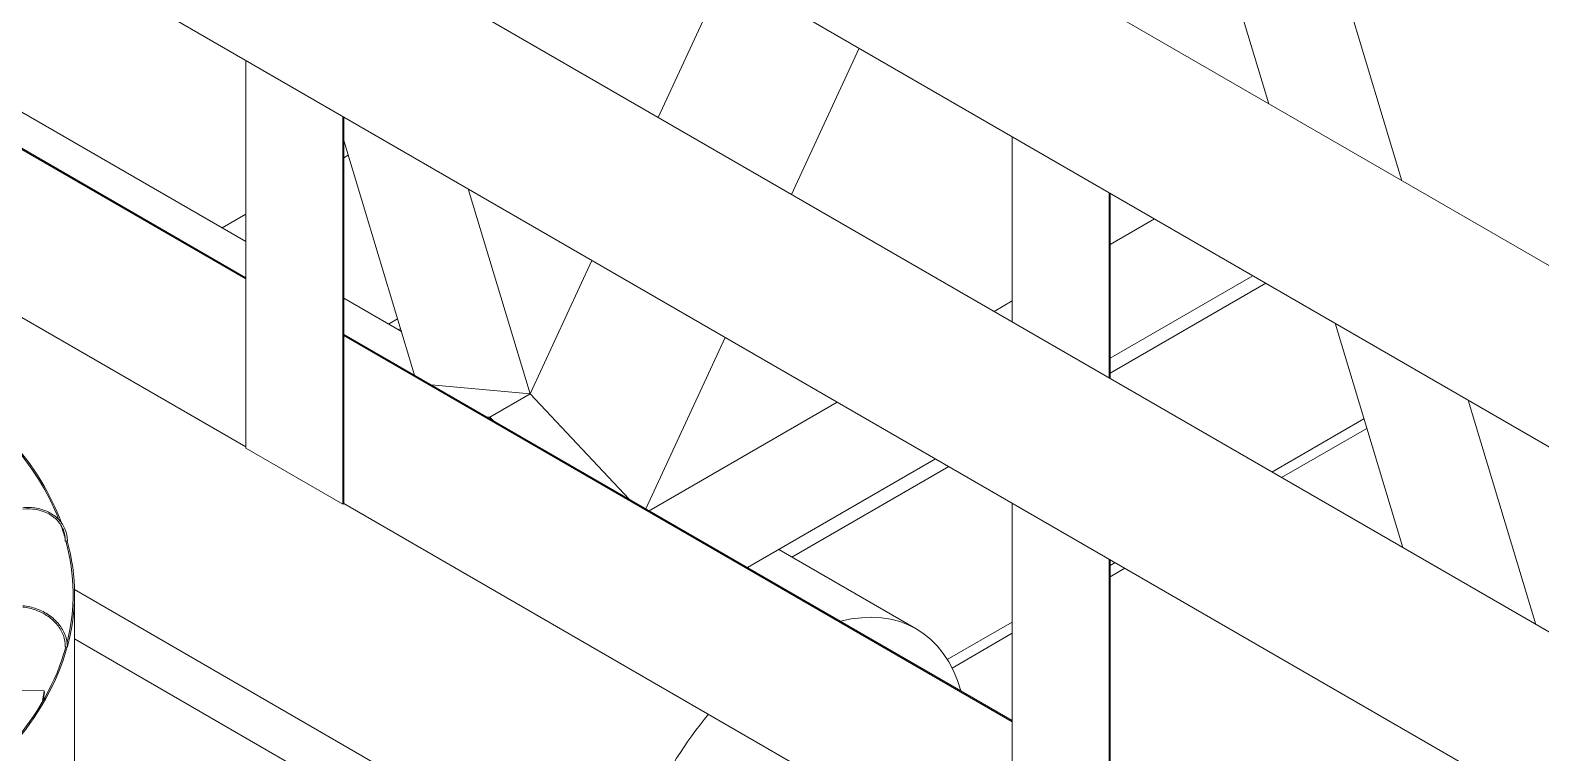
# Model space of a CAD drawing. Header units: millimetres. Extents: x -312439 to 477422, y -331570 to 212570.
# Drawn here: x 396693 to 397367, y 92716 to 93038 of the extents above; entities that cross this region are included whole.
import ezdxf

# ---------------------------------------------------------------- set-up
doc = ezdxf.new("R2010")
doc.units = ezdxf.units.MM

msp = doc.modelspace()

# ---------------------------------------------------------------- linework, layer by layer
at = {"color": 0, "linetype": 'Continuous', "lineweight": 0, "extrusion": (8.40036e-17, 0.816497, 0.57735)}
for p, q in [((397663.502, 92764.53), (396123.997, 93653.364)), ((395891.099, 93624.307), (397492.421, 92699.783)), ((397842.781, 92580.19), (396088.995, 93592.739)), ((395856.097, 93563.682), (397713.496, 92491.312)), ((397222.758, 93245.096), (397305.481, 92971.233)), ((397175.213, 93239.955), (397246.012, 93005.568)), ((396789.246, 92944.078), (396520.952, 93098.978)), ((396789.246, 92927.938), (396511.619, 93088.226)), ((396973.394, 92999.443), (397003.646, 93064.665)), ((397063.115, 93030.331), (397032.863, 92965.109)), ((396789.246, 93024.929), (396789.246, 92851.929)), ((396789.246, 92927.438), (396670.679, 92995.893)), ((396832.552, 92999.925), (396832.552, 92826.925)), ((396832.986, 92999.675), (396832.986, 92827.175)), ((396832.986, 92989.168), (396864.626, 92884.417)), ((397131.474, 92990.864), (397131.474, 92908.176)), ((396832.986, 92981.5), (396834.958, 92982.639)), ((396916.215, 92876.17), (396888.61, 92967.56)), ((397174.78, 92965.861), (397174.78, 92883.173)), ((397175.213, 92965.611), (397175.213, 92882.923)), ((396778.707, 92950.163), (396789.246, 92956.247)), ((397175.213, 92942.817), (397194.953, 92954.214)), ((396916.215, 92876.17), (396943.82, 92935.685)), ((397238.854, 92928.868), (397175.213, 92892.125)), ((396789.246, 92852.429), (396670.679, 92920.883)), ((397175.213, 92885.348), (397244.723, 92925.479)), ((396858.721, 92903.967), (396832.986, 92918.825)), ((397123.343, 92912.87), (397131.474, 92917.564)), ((396857.025, 92909.583), (396853.009, 92907.265)), ((397275.585, 92907.661), (397305.838, 92807.506)), ((397131.474, 92730.353), (396832.986, 92902.685)), ((397131.474, 92729.853), (396832.986, 92902.185)), ((396858.311, 92905.325), (396857.34, 92904.764)), ((397003.289, 92901.35), (396967.804, 92824.847)), ((396872.064, 92880.123), (396916.215, 92876.17)), ((396916.215, 92876.17), (396898.255, 92865.801)), ((396960.367, 92829.141), (396916.215, 92876.17)), ((397053.34, 92872.454), (396969.344, 92823.958)), ((397365.307, 92773.172), (397335.054, 92873.327)), ((396896.617, 92865.948), (396898.255, 92865.801)), ((396898.255, 92865.258), (396897.729, 92865.305)), ((396898.255, 92865.801), (396899.894, 92864.056)), ((396898.781, 92864.698), (396898.255, 92865.258)), ((397288.487, 92864.95), (397247.415, 92841.237)), ((397289.773, 92860.692), (397251.745, 92838.737)), ((396832.552, 92826.925), (396789.246, 92851.929)), ((397097.241, 92847.107), (397013.245, 92798.612)), ((397033.092, 92803.294), (397103.11, 92843.719)), ((396832.986, 92827.175), (396832.552, 92826.925)), ((397131.474, 92654.843), (396832.986, 92827.175)), ((397131.474, 92827.343), (397131.474, 92612.655)), ((397088.639, 92771.224), (397027.223, 92806.682)), ((397174.78, 92802.34), (397174.78, 92578.359)), ((397175.213, 92802.09), (397175.213, 92577.976)), ((397177.412, 92800.821), (397175.213, 92799.552)), ((397181.742, 92798.321), (397175.213, 92794.551)), ((396958.69, 92646.768), (396712.755, 92788.759)), ((396712.775, 92646.146), (396712.775, 92786.886)), ((397131.474, 92774.299), (397102.486, 92757.563)), ((396712.775, 92766.745), (396914.288, 92650.401)), ((397131.474, 92769.298), (397104.609, 92753.788)), ((396699.206, 92743.58), (396661.54, 92743.789)), ((396699.37, 92742.819), (396699.206, 92743.58))]:
    msp.add_line(p, q, dxfattribs=at)
at = {"color": 0, "linetype": 'Continuous', "lineweight": 0}
for centre, major_axis, ratio, start_param, end_param in [((396450.55, 92786.886), (-261.613, 0), 0.5773503, 3.3623861, 3.6122993), ((396450.55, 92786.886), (-262.225, 0), 0.5773503, 3.3525846, 3.6125039), ((396450.55, 92786.886), (-261.613, 0), 0.5773503, 3.3053341, 3.3466211), ((396708.984, 92810.59), (-0.306, 0.006), 0.5752952, 0, 0.1678974), ((396708.984, 92810.59), (-0.306, 0.006), 0.5752952, 0.1678974, 1.7386937), ((396450.55, 92786.886), (-261.613, 0), 0.5773503, 2.9976529, 3.2980059), ((396709.287, 92810.618), (-0.306, 0), 0.5773503, 1.2043118, 3.1415927), ((396450.55, 92786.886), (-262.225, 0), 0.5773503, 2.9856485, 3.2984345), ((397033.265, 92675.314), (55.374, 95.91), 0.5773503, 5.7753225, 6.7910481), ((396450.55, 92786.886), (-261.613, 0), 0.5773503, 2.6753447, 2.9836943), ((396450.55, 92786.886), (-262.225, 0), 0.5773503, 2.6707914, 2.9843582), ((396708.984, 92763.306), (-0.306, 0.006), 0.5792658, 0, 1.4246091), ((396709.287, 92763.279), (-0.306, 0), 0.5773503, 0.8901525, 3.1415927), ((396450.385, 92744.964), (247.048, 53.431), 0.7719474, 5.9775334, 6.0030301), ((396450.55, 92744.203), (247.048, 53.431), 0.7719474, 5.9850347, 6.0030301), ((397033.265, 92675.314), (55.374, 95.91), 0.5773503, 1.283548, 2.1650752)]:
    msp.add_ellipse(centre, major_axis=major_axis, ratio=ratio, start_param=start_param, end_param=end_param, dxfattribs=at)
for points, knots in [([(396709.593, 92810.618), (396709.593, 92812.354), (396709.26, 92814.062), (396707.961, 92817.248), (396706.996, 92818.726), (396704.531, 92821.305), (396703.033, 92822.406), (396699.653, 92824.127), (396697.772, 92824.746), (396693.81, 92825.448), (396691.73, 92825.53), (396689.65, 92825.34)], [4.712389, 4.712389, 4.712389, 4.712389, 5.0265482, 5.0265482, 5.3407075, 5.3407075, 5.6548668, 5.6548668, 5.969026, 5.969026, 6.2831853, 6.2831853, 6.2831853, 6.2831853]), ([(396689.706, 92824.73), (396691.721, 92824.915), (396693.736, 92824.832), (396697.559, 92824.144), (396699.368, 92823.538), (396702.599, 92821.867), (396704.021, 92820.803), (396706.34, 92818.324), (396707.237, 92816.91), (396708.421, 92813.872), (396708.709, 92812.248), (396708.678, 92810.596)], [6.2831853, 6.2831853, 6.2831853, 6.2831853, 6.6004533, 6.6004533, 6.9177214, 6.9177214, 7.2349894, 7.2349894, 7.5522575, 7.5522575, 7.8695255, 7.8695255, 7.8695255, 7.8695255]), ([(396689.65, 92780.977), (396691.666, 92780.793), (396693.682, 92780.342), (396697.513, 92778.952), (396699.327, 92778.013), (396702.571, 92775.742), (396704, 92774.411), (396706.33, 92771.493), (396707.232, 92769.907), (396708.421, 92766.639), (396708.709, 92764.958), (396708.678, 92763.312)], [0, 0, 0, 0, 0.317268, 0.317268, 0.6345361, 0.6345361, 0.9518041, 0.9518041, 1.2690722, 1.2690722, 1.5863402, 1.5863402, 1.5863402, 1.5863402]), ([(396709.593, 92763.279), (396709.593, 92765.015), (396709.26, 92766.779), (396707.967, 92770.189), (396707.006, 92771.835), (396704.553, 92774.85), (396703.062, 92776.219), (396699.694, 92778.549), (396697.819, 92779.511), (396693.864, 92780.935), (396691.785, 92781.397), (396689.706, 92781.587)], [4.712389, 4.712389, 4.712389, 4.712389, 5.0265482, 5.0265482, 5.3407075, 5.3407075, 5.6548668, 5.6548668, 5.969026, 5.969026, 6.2831853, 6.2831853, 6.2831853, 6.2831853])]:
    msp.add_open_spline(points, degree=3, knots=knots, dxfattribs=at)

doc.saveas('drawing.dxf')
